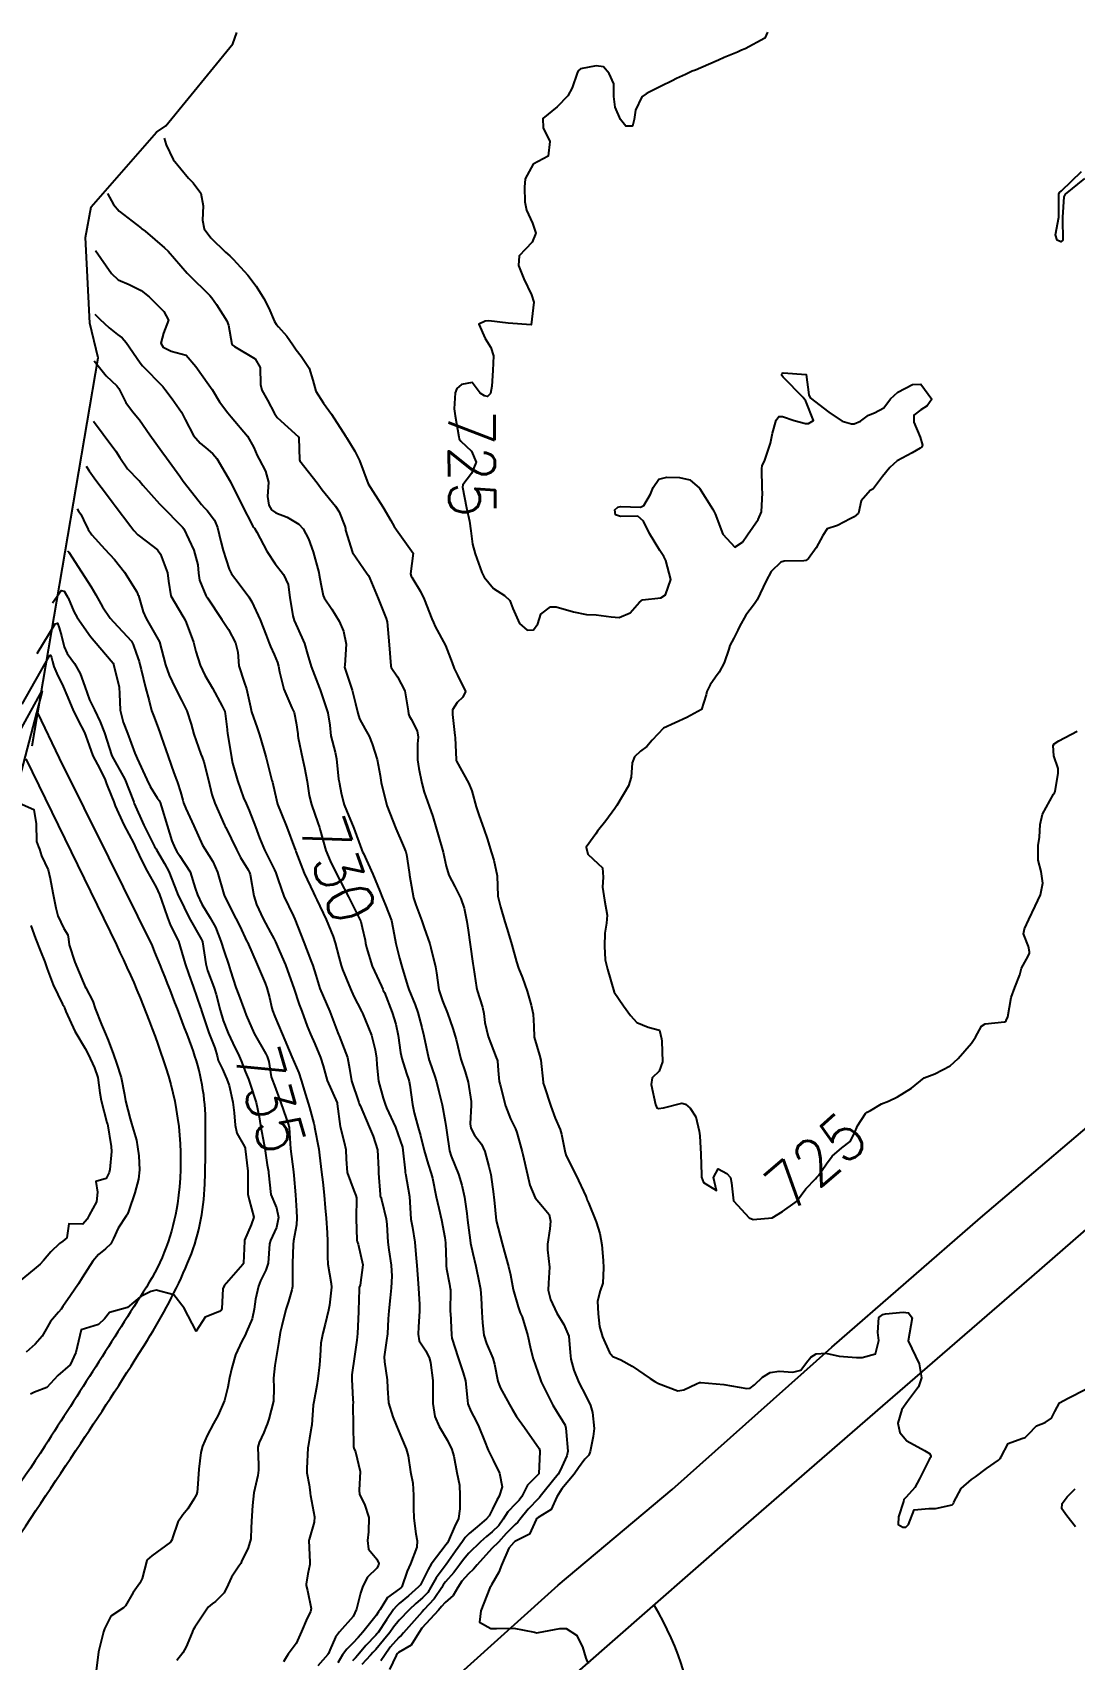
# Model space of a CAD drawing. Header units: metres. Extents: x 318500 to 325275, y 7408834 to 7428799.
# Drawn here: x 321868.9 to 321959.7, y 7417456.5 to 7417598.2 of the extents above; entities that cross this region are included whole.
import ezdxf
from ezdxf.enums import TextEntityAlignment as Align

# ---------------------------------------------------------------- set-up
doc = ezdxf.new("R2010")
doc.units = ezdxf.units.M
doc.header["$MEASUREMENT"] = 0
for name, color, linetype in [('Area', 45, 'Continuous'), ('Cotas', 45, 'Continuous'), ('Curvas de Nivel 1m', 11, 'Continuous'), ('Curvas de Nivel 5m', 15, 'Continuous'), ('Vias Primárias', 230, 'Continuous'), ('Vias Secundárias', 230, 'Continuous')]:
    doc.layers.add(name, color=color, linetype=linetype)
doc.styles.add('Style-STANDARD', font='STANDARD.shx')

msp = doc.modelspace()

# ---------------------------------------------------------------- linework, layer by layer
at = {"layer": 'Area'}
msp.add_lwpolyline([(321868.91, 7417536.1), (321874.67, 7417569.88), (321873.93, 7417572.89), (321873.57, 7417580.36), (321874.05, 7417583.03), (321879.73, 7417589.54), (321880.55, 7417590.09), (321886.39, 7417597.21), (321886.74, 7417598.21)], dxfattribs=at)
at = {"layer": 'Curvas de Nivel 1m', "flags": 128}
for points, elevation in [([(321880.42, 7417589.01), (321880.57, 7417588.44), (321881.2, 7417587.15), (321882.53, 7417585.53), (321882.94, 7417585.13), (321883.61, 7417584.22), (321883.81, 7417583.12), (321883.74, 7417581.87), (321883.9, 7417581.12), (321884.46, 7417580.33), (321885.76, 7417579.09), (321886.12, 7417578.77), (321886.43, 7417578.47), (321887.7, 7417577.07), (321888.41, 7417576.13), (321889.09, 7417575.05), (321889.53, 7417574.2), (321890.02, 7417573.04), (321890.15, 7417572.81), (321890.36, 7417572.57), (321891.1, 7417571.77), (321891.6, 7417571.01), (321891.9, 7417570.57), (321892.33, 7417570.03), (321893.02, 7417568.99), (321893.35, 7417567.94), (321893.62, 7417566.99), (321894.27, 7417565.93), (321894.98, 7417564.97), (321896.23, 7417563.04), (321896.29, 7417562.95), (321897.02, 7417561.74), (321897.41, 7417560.93), (321898.18, 7417558.92), (321899.46, 7417556.91), (321900.14, 7417555.72), (321900.44, 7417555.2), (321900.65, 7417554.89), (321902.1, 7417552.87), (321901.87, 7417551.08), (321901.92, 7417550.87), (321901.97, 7417550.77), (321902.07, 7417550.62), (321902.74, 7417549.54), (321903.04, 7417548.86), (321903.72, 7417547.15), (321903.85, 7417546.84), (321904.01, 7417546.49), (321904.91, 7417544.83), (321905.49, 7417543.31), (321905.67, 7417542.82), (321905.96, 7417542.25), (321906.65, 7417540.81), (321906.42, 7417540.33), (321905.93, 7417539.86), (321905.52, 7417539.22), (321905.5, 7417538.82), (321905.73, 7417536.99), (321905.74, 7417536.82), (321905.82, 7417534.86), (321905.83, 7417534.82), (321905.86, 7417534.75), (321906.95, 7417532.8), (321907.19, 7417532.17), (321907.57, 7417530.79), (321907.8, 7417530.09), (321908.28, 7417528.78), (321908.54, 7417528.01), (321908.9, 7417526.77), (321909.11, 7417526.13), (321909.39, 7417524.77), (321909.47, 7417523), (321909.51, 7417522.76), (321909.69, 7417522.06), (321910.08, 7417520.76), (321910.28, 7417520.14), (321910.68, 7417518.75), (321911.09, 7417517.28), (321911.27, 7417516.74), (321911.61, 7417515.89), (321912.01, 7417514.73), (321912.37, 7417513.52), (321912.54, 7417512.73), (321912.59, 7417511.69), (321912.62, 7417510.72), (321913.09, 7417509.14), (321913.21, 7417508.71), (321913.4, 7417506.8), (321913.42, 7417506.71), (321913.49, 7417506.49), (321914.07, 7417504.7), (321914.46, 7417503.67), (321914.88, 7417502.69), (321915.01, 7417502.27), (321915.31, 7417500.68), (321915.41, 7417500.4), (321916.27, 7417498.67), (321917.12, 7417496.89), (321917.2, 7417496.65), (321917.24, 7417496.54), (321917.35, 7417496.3), (321918.03, 7417494.64), (321918.33, 7417493.63), (321918.52, 7417492.64), (321918.64, 7417491.27), (321918.66, 7417490.64), (321918.6, 7417489.29), (321918.38, 7417488.64), (321918.13, 7417487.74), (321918.19, 7417486.64), (321918.3, 7417485.54), (321918.57, 7417484.64), (321919.18, 7417483.26), (321919.46, 7417482.92), (321920.16, 7417482.62), (321921.16, 7417482.08), (321922.73, 7417480.99), (321923.14, 7417480.73), (321923.45, 7417480.57), (321925.13, 7417479.93), (321925.67, 7417480), (321926.77, 7417480.53), (321927.03, 7417480.64), (321927.14, 7417480.65), (321929.14, 7417480.49), (321931.13, 7417480.12), (321931.44, 7417480.16), (321931.82, 7417480.46), (321932.5, 7417481.1), (321933.16, 7417481.52), (321933.95, 7417481.64), (321935.16, 7417481.55), (321935.84, 7417481.72), (321936.35, 7417482.4), (321936.71, 7417482.86), (321937.18, 7417483.14), (321938.01, 7417483.21), (321939.18, 7417482.94), (321940.68, 7417482.83), (321941.18, 7417482.82), (321942.35, 7417483.15), (321942.64, 7417484.32), (321942.54, 7417484.99), (321942.64, 7417486.32), (321942.97, 7417486.57), (321943.22, 7417486.63), (321944.76, 7417486.76), (321945.23, 7417486.73), (321945.55, 7417486.28), (321945.2, 7417484.28), (321946.14, 7417482.27), (321946.35, 7417481.06), (321946.1, 7417480.27), (321945.13, 7417479), (321944.65, 7417478.29), (321944.3, 7417477.1), (321944.47, 7417476.29), (321945.08, 7417475.57), (321946.6, 7417474.73), (321947.06, 7417474.47), (321947.16, 7417474.25), (321947.15, 7417474.16), (321947.06, 7417473.99), (321946.18, 7417472.26), (321945.77, 7417471.52), (321945.02, 7417470.66), (321944.82, 7417470.47), (321944.77, 7417470.28), (321944.34, 7417468.94), (321944.33, 7417468.29), (321944.73, 7417468.04), (321944.98, 7417468.05), (321945.23, 7417468.28), (321945.7, 7417469.57), (321947, 7417469.67), (321947.57, 7417469.67), (321949.01, 7417470), (321949.13, 7417470.11), (321949.17, 7417470.23), (321949.81, 7417471.43), (321950.7, 7417472.21), (321951.04, 7417472.43), (321952.02, 7417473.15), (321953.06, 7417473.9), (321953.2, 7417474.02), (321953.28, 7417474.17), (321953.9, 7417475.34), (321955.08, 7417475.77), (321955.37, 7417475.86), (321955.67, 7417476.14), (321956.36, 7417476.87), (321957.11, 7417477.18), (321957.68, 7417477.54), (321957.95, 7417478.11), (321958.37, 7417478.87), (321959.13, 7417479.28), (321960.66, 7417480.08)], 726), ([(321875.47, 7417584.19), (321875.99, 7417583.23), (321876.49, 7417582.66), (321878.38, 7417581.19), (321878.47, 7417581.12), (321878.75, 7417580.9), (321880.44, 7417579.47), (321880.75, 7417579.16), (321882.42, 7417577.25), (321882.47, 7417577.19), (321882.52, 7417577.14), (321884.39, 7417575.3), (321884.56, 7417575.11), (321884.97, 7417574.51), (321885.86, 7417573.09), (321886, 7417572.73), (321886.29, 7417571.08), (321886.34, 7417571), (321886.54, 7417570.87), (321888.32, 7417569.8), (321888.78, 7417569.05), (321888.8, 7417567.56), (321888.9, 7417567.05), (321889.42, 7417566.19), (321890.01, 7417565.03), (321890.25, 7417564.69), (321892.1, 7417563), (321892.14, 7417562.91), (321892.18, 7417561), (321892.21, 7417560.9), (321893.73, 7417558.98), (321894.17, 7417558.39), (321895.32, 7417556.96), (321895.66, 7417556.47), (321896.13, 7417555.22), (321896.19, 7417555.01), (321896.2, 7417554.95), (321896.21, 7417554.87), (321896.8, 7417552.94), (321898.07, 7417551.07), (321898.19, 7417550.92), (321898.31, 7417550.67), (321899.03, 7417548.91), (321899.75, 7417547.18), (321899.82, 7417546.9), (321899.99, 7417544.9), (321900.14, 7417543.06), (321900.18, 7417542.9), (321900.73, 7417542.11), (321901.35, 7417540.88), (321901.65, 7417539.14), (321901.69, 7417538.87), (321901.75, 7417538.71), (321901.91, 7417538.41), (321902.43, 7417537.4), (321902.52, 7417536.86), (321902.47, 7417536.28), (321902.47, 7417534.86), (321902.58, 7417534.13), (321902.85, 7417532.85), (321903.04, 7417532.07), (321903.47, 7417530.85), (321903.8, 7417529.93), (321904.13, 7417528.84), (321904.26, 7417528.34), (321904.69, 7417526.83), (321904.97, 7417525.6), (321905.2, 7417524.83), (321905.72, 7417523.83), (321906.24, 7417522.81), (321906.53, 7417521.96), (321906.77, 7417520.8), (321906.89, 7417520.03), (321907.05, 7417518.8), (321907.29, 7417517.14), (321907.33, 7417516.79), (321907.59, 7417515.05), (321907.65, 7417514.79), (321908.14, 7417513.34), (321908.25, 7417512.78), (321908.33, 7417512.01), (321908.62, 7417510.77), (321909.31, 7417508.96), (321909.4, 7417508.76), (321909.42, 7417508.67), (321909.5, 7417507.82), (321909.59, 7417506.86), (321909.61, 7417506.76), (321909.66, 7417506.58), (321910.13, 7417504.75), (321910.57, 7417503.62), (321911.01, 7417502.74), (321911.12, 7417502.43), (321911.42, 7417501.37), (321911.59, 7417500.73), (321911.65, 7417500.49), (321912.03, 7417498.72), (321912.26, 7417497.83), (321912.71, 7417496.72), (321913.34, 7417495.97), (321913.93, 7417495.29), (321914.04, 7417494.7), (321914, 7417494.02), (321913.79, 7417492.7), (321913.79, 7417492.21), (321913.95, 7417490.7), (321913.86, 7417489.3), (321913.85, 7417488.7), (321914.05, 7417487.88), (321914.59, 7417486.69), (321915.21, 7417485.69), (321915.64, 7417484.67), (321915.75, 7417483.25), (321915.81, 7417482.67), (321916.09, 7417481.73), (321916.51, 7417480.66), (321917.12, 7417479.48), (321917.54, 7417478.65), (321917.7, 7417478.05), (321917.84, 7417476.64), (321917.76, 7417475.96), (321917.5, 7417474.65), (321917.39, 7417474.31), (321917.05, 7417473.98), (321916.49, 7417473.21), (321916.12, 7417472.66), (321915.02, 7417471.38), (321914.61, 7417470.69), (321914.1, 7417469.58), (321912.98, 7417468.9), (321912.87, 7417468.82), (321912.81, 7417468.71), (321912.23, 7417467.45), (321910.95, 7417466.81), (321910.9, 7417466.78), (321910.86, 7417466.73), (321910.41, 7417466.21), (321909.77, 7417464.75), (321909.56, 7417464.12), (321908.9, 7417463.04), (321908.81, 7417462.85), (321908.77, 7417462.76), (321908.23, 7417461.42), (321907.98, 7417460.77), (321907.87, 7417459.79), (321908.85, 7417459.22), (321909.34, 7417459.24), (321910.86, 7417459.27), (321912.66, 7417458.9), (321912.85, 7417458.86), (321913.01, 7417458.87), (321914.86, 7417459.23), (321915.42, 7417459.24), (321916.31, 7417458.66), (321916.83, 7417457.62), (321917.13, 7417456.65), (321917.32, 7417456.14)], 727), ([(321874.44, 7417579.24), (321875.81, 7417577.23), (321876.41, 7417576.67), (321877.35, 7417576.26), (321878.4, 7417575.73), (321879.09, 7417575.18), (321880.37, 7417573.92), (321880.78, 7417573.16), (321880.35, 7417572.04), (321880.13, 7417571.16), (321880.33, 7417570.8), (321881.02, 7417570.46), (321882.32, 7417570.12), (321883.17, 7417569.13), (321884.29, 7417567.53), (321884.58, 7417567.11), (321885.22, 7417566.04), (321885.94, 7417565.08), (321886.25, 7417564.74), (321887.65, 7417563.07), (321888.22, 7417562.08), (321888.52, 7417561.36), (321888.67, 7417561.05), (321889.22, 7417560.02), (321889.5, 7417559.04), (321889.42, 7417557.79), (321889.51, 7417557.04), (321889.74, 7417556.63), (321890.14, 7417556.38), (321891.13, 7417556), (321892.13, 7417555.4), (321892.51, 7417555), (321892.98, 7417554.13), (321893.39, 7417552.99), (321893.87, 7417551.19), (321893.91, 7417550.98), (321894.06, 7417550.2), (321894.25, 7417549.17), (321894.34, 7417548.98), (321895.02, 7417547.98), (321895.64, 7417546.96), (321896.01, 7417546.09), (321896.25, 7417544.95), (321896.14, 7417543.11), (321896.12, 7417542.95), (321896.16, 7417542.76), (321896.78, 7417540.94), (321897.07, 7417539.78), (321897.27, 7417538.93), (321897.42, 7417538.44), (321897.9, 7417537.54), (321898.26, 7417536.92), (321898.51, 7417536.28), (321898.96, 7417534.91), (321899.22, 7417533.52), (321899.29, 7417532.91), (321899.81, 7417530.9), (321900.59, 7417528.89), (321901.23, 7417527.41), (321901.46, 7417526.87), (321901.52, 7417526.64), (321901.73, 7417525.1), (321901.76, 7417524.9), (321901.76, 7417524.87), (321901.77, 7417524.82), (321902.12, 7417522.86), (321902.31, 7417522.24), (321902.83, 7417520.85), (321903.04, 7417520.23), (321903.53, 7417518.84), (321903.64, 7417518.49), (321904.04, 7417516.84), (321904.11, 7417516.33), (321904.32, 7417514.83), (321904.64, 7417513.88), (321905.07, 7417512.82), (321905.55, 7417511.47), (321905.75, 7417510.81), (321905.82, 7417510.52), (321906.23, 7417508.8), (321906.61, 7417507.69), (321906.87, 7417506.8), (321907.14, 7417505.12), (321907.15, 7417504.79), (321907.05, 7417503.18), (321907.11, 7417502.79), (321907.42, 7417502.19), (321908.03, 7417501.39), (321908.33, 7417500.78), (321908.69, 7417499.47), (321908.84, 7417498.77), (321909.07, 7417497.04), (321909.11, 7417496.76), (321909.14, 7417496.55), (321909.33, 7417494.76), (321909.84, 7417492.75), (321910.03, 7417492), (321910.39, 7417490.74), (321910.55, 7417490.03), (321910.81, 7417488.74), (321911.23, 7417487.24), (321911.42, 7417486.73), (321911.58, 7417486.36), (321912.08, 7417484.72), (321912.3, 7417483.6), (321912.53, 7417482.72), (321913.14, 7417480.97), (321913.24, 7417480.71), (321913.32, 7417480.52), (321914.24, 7417478.69), (321914.56, 7417478.14), (321915.1, 7417477.31), (321915.33, 7417476.92), (321915.39, 7417476.68), (321915.42, 7417476.34), (321915.57, 7417474.67), (321915.48, 7417474.25), (321915.04, 7417473.32), (321914.83, 7417472.88), (321914.7, 7417472.68), (321913.62, 7417471.31), (321913.14, 7417470.71), (321913.08, 7417470.64), (321913.01, 7417470.56), (321912.1, 7417469.61), (321911.39, 7417468.73), (321911.2, 7417468.5), (321910.97, 7417468.28), (321910.2, 7417467.5), (321909.51, 7417466.75), (321908.94, 7417466.18), (321907.66, 7417464.78), (321907.33, 7417464.38), (321906.92, 7417463.98), (321906.34, 7417463.36), (321905.99, 7417462.8), (321905.58, 7417462.11), (321904.88, 7417461.48), (321904.56, 7417461.13), (321904.29, 7417460.82), (321902.85, 7417459.25), (321902.59, 7417458.84), (321901.91, 7417457.78), (321900.82, 7417457.14), (321900.68, 7417457.02), (321900.6, 7417456.87), (321900.03, 7417455.65)], 728), ([(321874.37, 7417573.69), (321874.82, 7417573.24), (321875.61, 7417572.49), (321876.35, 7417571.91), (321876.75, 7417571.62), (321877.1, 7417571.21), (321878.31, 7417569.45), (321878.52, 7417569.19), (321880.28, 7417567.38), (321880.47, 7417567.16), (321881.11, 7417566.31), (321881.92, 7417565.14), (321882.25, 7417564.51), (321882.97, 7417563.13), (321883.55, 7417562.45), (321884.22, 7417561.89), (321884.64, 7417561.53), (321884.98, 7417561.1), (321886.18, 7417559.08), (321887.17, 7417557.07), (321888.13, 7417555.23), (321888.2, 7417555.13), (321888.26, 7417555.06), (321888.47, 7417554.71), (321889.34, 7417553.04), (321890.08, 7417551.93), (321890.8, 7417551.02), (321891.2, 7417550.15), (321891.35, 7417549.01), (321891.61, 7417547.42), (321891.74, 7417547), (321892.01, 7417546.38), (321892.64, 7417544.99), (321892.9, 7417544.07), (321893.21, 7417542.99), (321893.94, 7417541.1), (321894, 7417540.98), (321894.03, 7417540.89), (321894.67, 7417538.97), (321894.82, 7417537.88), (321894.92, 7417536.96), (321895.29, 7417535.53), (321895.42, 7417534.96), (321895.6, 7417533.18), (321895.64, 7417532.95), (321895.67, 7417532.79), (321895.82, 7417531.99), (321896.02, 7417531.15), (321896.08, 7417530.95), (321896.29, 7417530.45), (321896.91, 7417528.93), (321897.58, 7417527.1), (321897.65, 7417526.92), (321897.68, 7417526.85), (321897.75, 7417526.72), (321898.57, 7417524.91), (321899.18, 7417523.44), (321899.4, 7417522.9), (321899.69, 7417522.23), (321900.19, 7417520.89), (321900.44, 7417519.67), (321900.57, 7417518.88), (321900.9, 7417517.61), (321901.11, 7417516.88), (321901.6, 7417515.21), (321901.72, 7417514.87), (321902.26, 7417513.54), (321902.5, 7417512.86), (321902.85, 7417511.55), (321903.02, 7417510.85), (321903.42, 7417508.93), (321903.44, 7417508.84), (321903.46, 7417508.79), (321903.51, 7417508.64), (321903.98, 7417507.31), (321904.12, 7417506.83), (321904.33, 7417505.98), (321904.61, 7417504.82), (321904.87, 7417503.39), (321904.96, 7417502.82), (321905.02, 7417502.41), (321905.26, 7417500.81), (321905.4, 7417500.35), (321906.04, 7417498.8), (321906.34, 7417497.83), (321906.55, 7417496.8), (321906.75, 7417495.38), (321906.83, 7417494.8), (321907.05, 7417493.04), (321907.09, 7417492.79), (321907.29, 7417491.89), (321907.55, 7417490.79), (321907.84, 7417489.36), (321907.94, 7417488.78), (321908.01, 7417488.01), (321908.08, 7417486.78), (321908.14, 7417485.84), (321908.24, 7417484.77), (321908.46, 7417484.05), (321909.02, 7417482.76), (321909.16, 7417482.25), (321909.46, 7417480.76), (321909.67, 7417480.22), (321910.48, 7417478.74), (321910.71, 7417478.34), (321911.1, 7417477.69), (321911.77, 7417476.72), (321913.06, 7417474.9), (321913.13, 7417474.71), (321913.13, 7417474.64), (321913.04, 7417472.71), (321913.03, 7417472.69), (321912.03, 7417471.71), (321911.54, 7417470.72), (321911.33, 7417470.4), (321911, 7417470.08), (321910.34, 7417469.39), (321909.93, 7417468.75), (321909.54, 7417468.19), (321908.96, 7417467.64), (321908.48, 7417467.25), (321907.95, 7417466.78), (321906.94, 7417465.78), (321906.48, 7417465.25), (321906.15, 7417464.8), (321905.63, 7417464.1), (321904.91, 7417463.29), (321904.7, 7417463.02), (321904.58, 7417462.81), (321903.91, 7417461.8), (321903.02, 7417460.84), (321902.87, 7417460.69), (321901.24, 7417458.86), (321901.06, 7417458.66), (321900.84, 7417458.45), (321900.1, 7417457.61), (321899.59, 7417456.88), (321899.28, 7417456.42)], 729), ([(321874.25, 7417564.35), (321875.11, 7417563.23), (321876.21, 7417561.76), (321876.55, 7417561.21), (321877.21, 7417560.22), (321878.18, 7417559.23), (321878.2, 7417559.21), (321878.22, 7417559.19), (321878.56, 7417558.79), (321880, 7417557.16), (321880.15, 7417557.01), (321882.01, 7417555.14), (321882.13, 7417554.99), (321883, 7417553.13), (321883.35, 7417551.86), (321883.4, 7417551.12), (321883.48, 7417550.53), (321884.05, 7417549.18), (321884.07, 7417549.13), (321884.09, 7417549.11), (321884.17, 7417548.99), (321885.43, 7417547.09), (321886.01, 7417546.21), (321886.61, 7417545.07), (321886.81, 7417544.24), (321886.9, 7417543.07), (321887.37, 7417541.65), (321887.58, 7417541.06), (321887.92, 7417539.5), (321888.01, 7417539.06), (321888.51, 7417537.67), (321888.72, 7417537.05), (321889.07, 7417535.85), (321889.3, 7417535.04), (321889.79, 7417533.07), (321889.8, 7417533.03), (321889.81, 7417533.01), (321889.83, 7417532.92), (321890.18, 7417531.39), (321890.29, 7417531.02), (321890.6, 7417530.22), (321891.09, 7417529.01), (321891.75, 7417527.21), (321891.83, 7417527), (321891.87, 7417526.88), (321892.61, 7417524.99), (321893.4, 7417523.28), (321893.56, 7417522.97), (321893.7, 7417522.69), (321894.5, 7417520.96), (321895.12, 7417519.5), (321895.3, 7417518.95), (321895.63, 7417517.71), (321895.83, 7417516.95), (321895.95, 7417516.61), (321896.62, 7417514.93), (321896.92, 7417514.27), (321897.57, 7417513.03), (321897.61, 7417512.96), (321897.63, 7417512.92), (321897.68, 7417512.81), (321898.45, 7417510.91), (321898.79, 7417509.63), (321898.89, 7417508.9), (321898.92, 7417508.32), (321899.08, 7417506.9), (321899.47, 7417505.41), (321899.64, 7417504.89), (321899.78, 7417504.56), (321900.54, 7417502.88), (321901.15, 7417501.14), (321901.2, 7417500.87), (321901.38, 7417499.07), (321901.4, 7417498.87), (321901.41, 7417498.84), (321901.78, 7417496.86), (321901.85, 7417495.38), (321901.9, 7417494.86), (321902.04, 7417494.14), (321902.24, 7417492.86), (321902.33, 7417491.81), (321902.41, 7417490.85), (321902.47, 7417490.06), (321902.56, 7417488.85), (321902.65, 7417487.43), (321902.65, 7417486.85), (321902.56, 7417485.49), (321902.53, 7417484.85), (321902.62, 7417484.28), (321903.18, 7417483.4), (321903.38, 7417483.04), (321903.47, 7417482.84), (321903.61, 7417482.39), (321903.81, 7417480.83), (321903.8, 7417480.16), (321903.8, 7417478.83), (321903.97, 7417477.7), (321904.34, 7417476.82), (321905.07, 7417475.6), (321905.46, 7417474.81), (321905.63, 7417474.23), (321905.9, 7417472.8), (321906.11, 7417471.7), (321906.15, 7417470.8), (321906.15, 7417469.64), (321906.03, 7417468.8), (321905.69, 7417468.08), (321905.13, 7417466.81), (321905.07, 7417466.69), (321904.95, 7417466.53), (321903.67, 7417464.83), (321903.39, 7417464.37), (321902.91, 7417463.39), (321902.72, 7417463.03), (321902.56, 7417462.85), (321901.68, 7417462.07), (321900.88, 7417461.4), (321900.6, 7417461.14), (321900.39, 7417460.87), (321899.76, 7417459.98), (321899.04, 7417458.89), (321898.96, 7417458.78), (321898.85, 7417458.65), (321897.97, 7417457.76), (321897.28, 7417456.91), (321897.07, 7417456.66), (321896.81, 7417456.41)], 731), ([(321873.63, 7417560.45), (321873.88, 7417560.04), (321874.18, 7417559.63), (321874.47, 7417559.24), (321875.39, 7417558), (321875.97, 7417557.22), (321876.15, 7417556.98), (321877.5, 7417555.2), (321877.77, 7417554.85), (321878.11, 7417554.47), (321878.83, 7417553.9), (321879.82, 7417553.16), (321880.09, 7417552.79), (321880.71, 7417551.15), (321880.79, 7417550.42), (321881, 7417549.15), (321882.02, 7417547.38), (321882.18, 7417547.14), (321882.33, 7417546.82), (321882.95, 7417545.13), (321883.18, 7417544.32), (321883.55, 7417543.12), (321883.96, 7417542.25), (321884.63, 7417541.1), (321885.47, 7417539.54), (321885.68, 7417539.08), (321885.73, 7417538.9), (321885.89, 7417537.51), (321885.93, 7417537.12), (321885.94, 7417537.08), (321885.96, 7417537.01), (321886.26, 7417535.08), (321886.36, 7417534.57), (321886.78, 7417533.07), (321887.32, 7417531.55), (321887.54, 7417531.06), (321887.8, 7417530.47), (321888.36, 7417529.05), (321888.72, 7417528.09), (321889.14, 7417527.04), (321889.74, 7417525.82), (321890.01, 7417525.3), (321890.12, 7417525.02), (321890.32, 7417524.42), (321890.83, 7417523.01), (321891.67, 7417521.25), (321891.79, 7417521), (321892.32, 7417519.66), (321892.56, 7417518.99), (321893.19, 7417517.41), (321893.35, 7417516.97), (321893.61, 7417516.13), (321893.97, 7417514.97), (321894.24, 7417514.3), (321894.84, 7417512.96), (321895.54, 7417511.1), (321895.6, 7417510.95), (321895.64, 7417510.85), (321896.37, 7417508.94), (321896.56, 7417507.99), (321896.72, 7417506.93), (321897.35, 7417505.03), (321897.4, 7417504.92), (321897.46, 7417504.76), (321898.26, 7417502.91), (321898.62, 7417502.1), (321898.98, 7417500.9), (321899.06, 7417499.22), (321899.06, 7417498.89), (321899.21, 7417497.03), (321899.23, 7417496.89), (321899.26, 7417496.8), (321899.35, 7417496.46), (321899.73, 7417494.89), (321899.8, 7417494.41), (321899.89, 7417492.88), (321899.96, 7417492.21), (321900.17, 7417490.88), (321900.24, 7417489.9), (321900.17, 7417488.88), (321900.08, 7417488.03), (321899.97, 7417486.88), (321899.92, 7417486.18), (321899.84, 7417484.88), (321899.77, 7417484.3), (321899.57, 7417482.89), (321899.59, 7417482.46), (321899.82, 7417480.88), (321899.86, 7417480.15), (321899.95, 7417478.88), (321900.31, 7417477.67), (321900.64, 7417476.87), (321901.07, 7417475.84), (321901.48, 7417474.86), (321901.64, 7417474.27), (321901.87, 7417472.86), (321902.05, 7417471.88), (321902.11, 7417470.85), (321902.12, 7417469.72), (321902.15, 7417468.85), (321902.33, 7417467.48), (321902.45, 7417466.85), (321902.41, 7417466.32), (321901.86, 7417464.86), (321901.57, 7417464.21), (321901.09, 7417462.87), (321901.01, 7417462.76), (321900.9, 7417462.69), (321899.84, 7417461.93), (321899.21, 7417460.89), (321899.08, 7417460.67), (321898.86, 7417460.35), (321897.71, 7417458.91), (321897.31, 7417458.44), (321896.84, 7417457.95), (321896.32, 7417457.43), (321895.95, 7417456.93), (321895.52, 7417456.23)], 732), ([(321872.84, 7417556.73), (321872.96, 7417556.54), (321873.14, 7417556.26), (321873.39, 7417555.78), (321873.8, 7417554.93), (321874.11, 7417554.46), (321875.25, 7417553.23), (321876.09, 7417552.31), (321876.96, 7417551.21), (321878.04, 7417549.49), (321878.13, 7417549.28), (321878.16, 7417549.19), (321878.59, 7417547.75), (321878.84, 7417547.18), (321879.99, 7417545.16), (321880.53, 7417543.15), (321880.85, 7417542.25), (321881.36, 7417541.15), (321881.92, 7417540.08), (321882.39, 7417539.13), (321882.76, 7417537.99), (321882.99, 7417537.12), (321883.61, 7417535.37), (321883.71, 7417535.11), (321883.85, 7417534.7), (321884.27, 7417533.1), (321884.56, 7417531.84), (321884.81, 7417531.1), (321885.67, 7417529.19), (321885.73, 7417529.08), (321885.78, 7417528.97), (321886.7, 7417527.07), (321887.06, 7417526.38), (321887.73, 7417525.29), (321887.85, 7417525.05), (321887.9, 7417524.88), (321888.21, 7417523.04), (321888.46, 7417522.27), (321889.03, 7417521.04), (321889.66, 7417519.84), (321889.95, 7417519.32), (321890.09, 7417519.02), (321890.44, 7417518.21), (321890.96, 7417517.01), (321891.59, 7417515.3), (321891.69, 7417515), (321892.17, 7417513.58), (321892.39, 7417512.99), (321892.87, 7417511.67), (321893.14, 7417510.98), (321893.53, 7417510.15), (321894.03, 7417508.96), (321894.24, 7417508.23), (321894.61, 7417506.96), (321895.46, 7417504.99), (321895.48, 7417504.95), (321895.48, 7417504.92), (321895.73, 7417502.95), (321896.07, 7417501.59), (321896.23, 7417500.94), (321896.25, 7417500.09), (321896.33, 7417498.94), (321896.92, 7417497.37), (321897.11, 7417496.92), (321897.15, 7417496.72), (321897.13, 7417494.92), (321897.19, 7417493.03), (321897.21, 7417492.92), (321897.3, 7417492.69), (321897.71, 7417490.91), (321897.46, 7417489.12), (321897.4, 7417488.92), (321897.39, 7417488.78), (321897.32, 7417486.92), (321897.32, 7417486.81), (321897.24, 7417484.92), (321897.18, 7417484.34), (321896.97, 7417482.92), (321896.75, 7417481.32), (321896.74, 7417480.93), (321896.85, 7417479.18), (321896.86, 7417478.92), (321896.85, 7417478.67), (321896.86, 7417476.92), (321896.9, 7417475.08), (321896.93, 7417474.92), (321897.06, 7417474.6), (321897.46, 7417472.91), (321897.38, 7417471.28), (321897.42, 7417470.91), (321897.85, 7417470.05), (321898.23, 7417468.9), (321898.21, 7417467.65), (321898.12, 7417466.9), (321898.2, 7417466.15), (321898.93, 7417465.26), (321899.1, 7417464.89), (321899.08, 7417464.73), (321898.92, 7417464.49), (321898.11, 7417463.71), (321897.72, 7417462.91), (321897.51, 7417462.29), (321897.15, 7417460.92), (321896.86, 7417460.27), (321895.68, 7417458.94), (321895.32, 7417458.47), (321894.83, 7417457.34), (321894.72, 7417457.05), (321894.65, 7417456.95), (321893.79, 7417455.97)], 733), ([(321872.01, 7417552.96), (321872.05, 7417553.01), (321872.1, 7417552.97), (321873.21, 7417551.25), (321874.05, 7417549.94), (321874.47, 7417549.24), (321875.05, 7417548.21), (321875.71, 7417547.22), (321876.01, 7417546.88), (321877.55, 7417545.2), (321877.71, 7417544.92), (321877.98, 7417544.17), (321878.23, 7417543.44), (321878.3, 7417543.18), (321878.41, 7417542.74), (321878.77, 7417541.18), (321879.09, 7417540), (321879.32, 7417539.17), (321879.48, 7417538.74), (321879.89, 7417537.66), (321880.06, 7417537.16), (321880.15, 7417536.89), (321880.76, 7417535.15), (321881.24, 7417533.74), (321881.47, 7417533.14), (321881.57, 7417532.89), (321881.82, 7417532.09), (321882.03, 7417531.35), (321882.1, 7417531.13), (321882.29, 7417530.64), (321882.98, 7417529.12), (321883.75, 7417527.44), (321883.95, 7417527.11), (321884.65, 7417526.01), (321885.04, 7417525.09), (321885.6, 7417523.18), (321885.63, 7417523.08), (321885.7, 7417522.93), (321886.66, 7417521.07), (321887, 7417520.39), (321887.62, 7417519.05), (321887.65, 7417519), (321888.51, 7417517.04), (321889.21, 7417515.42), (321889.35, 7417515.03), (321889.58, 7417514.18), (321889.79, 7417513.24), (321889.85, 7417513.03), (321890.05, 7417512.53), (321890.68, 7417511.01), (321891.51, 7417509), (321892.13, 7417507.62), (321892.34, 7417506.99), (321892.72, 7417505.74), (321892.95, 7417504.98), (321893.07, 7417504.59), (321893.43, 7417503.2), (321893.49, 7417502.97), (321893.51, 7417502.89), (321893.87, 7417500.97), (321893.93, 7417500.44), (321894.11, 7417498.96), (321894.23, 7417498.1), (321894.34, 7417496.96), (321894.44, 7417495.86), (321894.51, 7417494.96), (321894.59, 7417493.67), (321894.64, 7417492.96), (321894.64, 7417491.6), (321894.66, 7417490.96), (321894.95, 7417489.26), (321894.97, 7417488.95), (321894.79, 7417487.39), (321894.71, 7417486.96), (321894.43, 7417485.73), (321894.23, 7417484.96), (321894.06, 7417484.08), (321893.99, 7417482.96), (321893.94, 7417482.18), (321893.79, 7417480.96), (321893.69, 7417480.4), (321893.43, 7417478.97), (321893.39, 7417478.68), (321893.27, 7417476.97), (321893.25, 7417476.81), (321893.07, 7417475.81), (321892.94, 7417475.09), (321892.92, 7417474.97), (321892.84, 7417473.16), (321892.83, 7417472.97), (321892.84, 7417472.78), (321893.02, 7417471.73), (321893.12, 7417471.08), (321893.13, 7417470.97), (321893.16, 7417470.82), (321893.49, 7417468.96), (321893.46, 7417468.48), (321893.02, 7417466.97), (321893.01, 7417466.91), (321893.1, 7417464.97), (321893.08, 7417464.81), (321892.92, 7417463.99), (321892.78, 7417463.1), (321892.78, 7417462.97), (321892.89, 7417462.53), (321893.21, 7417460.97), (321893.15, 7417460.69), (321892.86, 7417460.13), (321892.37, 7417458.98), (321891.9, 7417457.92), (321891.21, 7417456.99), (321891.05, 7417456.76), (321890.81, 7417456.32)], 734), ([(321869.36, 7417544.13), (321870.92, 7417546.73), (321871.11, 7417546.78), (321871.28, 7417546.38), (321871.47, 7417545.68), (321871.7, 7417544.72), (321871.97, 7417544.12), (321872.6, 7417543.26), (321873.1, 7417542.4), (321873.49, 7417541.25), (321873.92, 7417540.1), (321874.35, 7417539.24), (321874.85, 7417538.19), (321875.2, 7417537.23), (321875.86, 7417535.21), (321876.99, 7417533.2), (321877.73, 7417531.27), (321877.76, 7417531.19), (321877.81, 7417531.06), (321878.64, 7417529.18), (321879.58, 7417527.33), (321879.68, 7417527.16), (321879.7, 7417527.11), (321879.75, 7417527.03), (321880.44, 7417525.85), (321880.81, 7417525.14), (321881.54, 7417523.3), (321881.6, 7417523.13), (321881.7, 7417522.92), (321882.59, 7417521.12), (321883.65, 7417519.23), (321883.7, 7417519.16), (321883.72, 7417519.11), (321883.74, 7417519.02), (321884.03, 7417517.1), (321884.18, 7417516.54), (321884.72, 7417515.09), (321884.93, 7417514.43), (321885.27, 7417513.08), (321885.56, 7417512.16), (321885.99, 7417511.07), (321886.4, 7417510.2), (321886.95, 7417509.06), (321887.11, 7417508.66), (321887.5, 7417507.67), (321887.74, 7417507.05), (321887.9, 7417506.63), (321888.41, 7417505.04), (321888.69, 7417503.79), (321888.81, 7417503.04), (321889.11, 7417501.34), (321889.16, 7417501.03), (321889.39, 7417499.61), (321889.48, 7417499.03), (321889.49, 7417498.92), (321889.71, 7417497.02), (321890.19, 7417495.87), (321890.35, 7417495.01), (321890.18, 7417494.16), (321889.68, 7417493.02), (321889.59, 7417492.73), (321889.45, 7417491.03), (321889.26, 7417490.44), (321888.8, 7417489.49), (321888.62, 7417489.04), (321888.35, 7417487.92), (321888.25, 7417487.04), (321888.07, 7417486.18), (321887.58, 7417485.05), (321887.45, 7417484.78), (321887.18, 7417484.26), (321886.61, 7417483.06), (321886.3, 7417481.92), (321886.11, 7417481.07), (321885.95, 7417480.25), (321885.66, 7417479.07), (321885.1, 7417477.8), (321884.71, 7417477.09), (321884.14, 7417476.02), (321883.75, 7417475.1), (321883.61, 7417474.55), (321883.44, 7417473.1), (321883.32, 7417471.42), (321883.29, 7417471.11), (321883.21, 7417470.9), (321883, 7417470.49), (321882.46, 7417469.64), (321882.03, 7417469.12), (321881.6, 7417468.49), (321881.14, 7417467.13), (321881.1, 7417466.98), (321880.95, 7417466.76), (321879.33, 7417465.55), (321878.93, 7417465.22), (321878.9, 7417465.16), (321878.5, 7417463.57), (321878.3, 7417463.17), (321877.72, 7417462.35), (321877.05, 7417461.19), (321876.87, 7417461.04), (321875.76, 7417460.31), (321875.2, 7417459.21), (321875.12, 7417458.93), (321874.83, 7417457.79), (321874.71, 7417457.32), (321874.69, 7417457.21), (321874.48, 7417455.53)], 736), ([(321868.03, 7417539.72), (321870.42, 7417543.94), (321870.51, 7417543.98), (321870.6, 7417543.79), (321870.69, 7417543.45), (321870.81, 7417542.99), (321871.06, 7417542.4), (321871.61, 7417541.27), (321871.93, 7417540.51), (321872.46, 7417539.26), (321872.93, 7417538.29), (321873.46, 7417537.25), (321873.58, 7417536.94), (321873.87, 7417536.12), (321874.21, 7417535.23), (321874.61, 7417534.46), (321875.24, 7417533.22), (321875.4, 7417532.79), (321875.81, 7417531.7), (321876.02, 7417531.21), (321876.15, 7417530.86), (321876.89, 7417529.2), (321877.76, 7417527.58), (321877.95, 7417527.19), (321878.51, 7417525.95), (321878.93, 7417525.17), (321879.71, 7417523.77), (321879.99, 7417523.16), (321880.19, 7417522.65), (321880.71, 7417521.14), (321880.97, 7417520.45), (321881.62, 7417519.13), (321881.65, 7417519.07), (321882.24, 7417517.12), (321882.56, 7417516.17), (321882.92, 7417515.12), (321883.57, 7417513.29), (321883.62, 7417513.16), (321883.64, 7417513.11), (321883.66, 7417513.02), (321884.3, 7417511.1), (321884.81, 7417509.8), (321885.01, 7417509.09), (321885.11, 7417508.69), (321885.5, 7417507.94), (321885.76, 7417507.34), (321885.86, 7417507.07), (321886.06, 7417506.5), (321886.39, 7417505.07), (321886.51, 7417504.13), (321886.6, 7417503.06), (321886.74, 7417502.37), (321887.41, 7417501.19), (321887.46, 7417501.05), (321887.47, 7417500.99), (321887.7, 7417499.05), (321887.7, 7417498.72), (321887.7, 7417497.05), (321887.82, 7417496.57), (321888.23, 7417495.04), (321887.98, 7417494.39), (321887.4, 7417493.05), (321887.39, 7417492.96), (321887.32, 7417491.05), (321887.32, 7417491), (321887.27, 7417490.92), (321885.64, 7417489.07), (321885.52, 7417488.8), (321885.42, 7417487.08), (321885.36, 7417486.94), (321885.22, 7417486.82), (321883.97, 7417486.34), (321883.19, 7417485.11), (321882.14, 7417487.12), (321881.24, 7417488.27), (321879.72, 7417488.68), (321879.24, 7417488.58), (321878.31, 7417488.1), (321877.22, 7417487.19), (321875.66, 7417486.75), (321875.2, 7417486.2), (321874.7, 7417485.71), (321873.19, 7417485.24), (321872.73, 7417483.25), (321872.23, 7417482.18), (321871.14, 7417481.27), (321870.2, 7417480.21), (321869.12, 7417479.8), (321868.78, 7417479.63)], 737), ([(321866.7, 7417535.3), (321869.77, 7417540.86), (321869.78, 7417540.84), (321867.82, 7417533.3)], 738), ([(321867.8, 7417531.11), (321869.05, 7417530.56), (321869.27, 7417529.3), (321869.29, 7417527.76), (321869.47, 7417527.29), (321869.54, 7417527.09), (321869.74, 7417526.52), (321870.3, 7417525.28), (321870.47, 7417524.53), (321870.72, 7417523.28), (321870.97, 7417521.98), (321871.16, 7417521.28), (321871.66, 7417520.19), (321872.02, 7417519.64), (321872.09, 7417519.26), (321872.14, 7417518.76), (321872.63, 7417517.25), (321873.38, 7417515.46), (321873.48, 7417515.24), (321873.51, 7417515.16), (321873.59, 7417515.01), (321874.19, 7417513.85), (321874.41, 7417513.23), (321874.95, 7417511.82), (321875.22, 7417511.21), (321875.53, 7417510.47), (321875.99, 7417509.21), (321876.26, 7417508.45), (321876.65, 7417507.2), (321876.95, 7417505.72), (321877.04, 7417505.19), (321877.44, 7417503.6), (321877.56, 7417503.19), (321877.99, 7417501.75), (321878.09, 7417501.18), (321878.19, 7417500.39), (321878.26, 7417499.18), (321878.17, 7417498.37), (321877.84, 7417497.18), (321877.33, 7417495.64), (321877.21, 7417495.31), (321877.14, 7417495.19), (321876.41, 7417494.1), (321876.01, 7417493.2), (321875.77, 7417492.73), (321875.29, 7417492.29), (321874.69, 7417491.81), (321874.21, 7417491.23), (321873.26, 7417489.75), (321872.94, 7417489.24), (321872.26, 7417488.23), (321871.59, 7417487.26), (321871.44, 7417487.05), (321871.21, 7417486.77), (321870.51, 7417485.97), (321870.13, 7417485.28), (321869.79, 7417484.68), (321869.18, 7417483.99), (321868.39, 7417483.3)], 738), ([(321868.8, 7417520.44), (321869.21, 7417519.3), (321869.63, 7417518.22), (321870.01, 7417517.29), (321870.22, 7417516.67), (321870.73, 7417515.28), (321871.57, 7417513.6), (321871.69, 7417513.39), (321871.74, 7417513.27), (321871.86, 7417512.97), (321872.64, 7417511.25), (321873.52, 7417509.73), (321873.79, 7417509.24), (321874.33, 7417508.06), (321874.62, 7417507.22), (321874.82, 7417505.87), (321874.91, 7417505.22), (321875.43, 7417503.28), (321875.45, 7417503.21), (321875.46, 7417503.18), (321875.8, 7417501.21), (321875.83, 7417500.78), (321875.68, 7417499.21), (321875.63, 7417498.95), (321875.37, 7417498.42), (321874.45, 7417498.14), (321874.61, 7417497.22), (321874.51, 7417496.39), (321873.87, 7417495.23), (321873.69, 7417494.87), (321873.32, 7417494.45), (321872.12, 7417494.46), (321871.93, 7417493.26), (321871.59, 7417492.97), (321871.29, 7417492.76), (321870.54, 7417492.02), (321869.89, 7417491.28), (321869.6, 7417490.95), (321869.26, 7417490.65), (321867.6, 7417489.31)], 739), ([(321959.76, 7417468.08), (321958.99, 7417469.03), (321958.57, 7417469.66), (321958.59, 7417470.1), (321959.02, 7417470.68), (321959.72, 7417471.4)], 727)]:
    msp.add_lwpolyline(points, dxfattribs=dict(at, elevation=elevation))
at = {"layer": 'Curvas de Nivel 5m', "flags": 128}
for points, elevation in [([(321932.94, 7417598.23), (321932.7, 7417597.71), (321930.99, 7417596.8), (321930.69, 7417596.67), (321930.33, 7417596.51), (321929.18, 7417596.02), (321928.68, 7417595.8), (321927.8, 7417595.41), (321926.67, 7417594.94), (321926.39, 7417594.83), (321925.81, 7417594.56), (321925.03, 7417594.19), (321924.65, 7417594.01), (321923.69, 7417593.54), (321922.64, 7417593.01), (321922.37, 7417592.87), (321921.99, 7417592.61), (321921.46, 7417591.46), (321921.34, 7417590.62), (321921.18, 7417590.04), (321920.6, 7417590.06), (321920.14, 7417590.64), (321919.69, 7417591.72), (321919.56, 7417592.65), (321919.56, 7417593.74), (321919.16, 7417594.65), (321918.67, 7417595.21), (321918.02, 7417595.31), (321916.67, 7417595.05), (321916.47, 7417594.88), (321916.36, 7417594.68), (321915.93, 7417593.4), (321915.56, 7417592.7), (321914.62, 7417591.73), (321913.39, 7417590.73), (321913.41, 7417589.91), (321914, 7417588.72), (321913.84, 7417587.44), (321912.55, 7417586.74), (321911.83, 7417585.46), (321911.79, 7417584.75), (321911.8, 7417583.45), (321911.97, 7417582.75), (321912.48, 7417581.6), (321912.78, 7417580.74), (321912.46, 7417579.95), (321911.87, 7417579.33), (321911.33, 7417578.75), (321911.26, 7417577.93), (321911.72, 7417576.75), (321912.4, 7417575.37), (321912.61, 7417574.74), (321912.37, 7417572.74), (321910.37, 7417572.9), (321908.68, 7417573.09), (321908.37, 7417573.08), (321907.8, 7417572.8), (321908.35, 7417571.56), (321908.85, 7417570.78), (321909.07, 7417570.04), (321909.03, 7417568.78), (321908.93, 7417567.41), (321908.81, 7417566.78), (321908.55, 7417566.52), (321908.29, 7417566.56), (321907.91, 7417566.8), (321907.22, 7417567.72), (321906.3, 7417567.57), (321905.9, 7417567.22), (321905.74, 7417566.83), (321905.66, 7417565.44), (321905.75, 7417564.83), (321906.06, 7417562.99), (321906.1, 7417562.82), (321906.23, 7417562.61), (321907.17, 7417561.75), (321907.58, 7417560.8), (321907.18, 7417559.82), (321906.42, 7417558.82), (321906.38, 7417558.62), (321906.74, 7417556.81), (321906.98, 7417555.65), (321907.12, 7417554.81), (321907.26, 7417553.66), (321907.49, 7417552.8), (321908.08, 7417551.18), (321908.26, 7417550.79), (321909.09, 7417549.8), (321910.05, 7417549.17), (321910.52, 7417548.76), (321910.76, 7417548.04), (321911.34, 7417546.75), (321912.01, 7417546.16), (321912.56, 7417546.18), (321912.93, 7417546.73), (321913.2, 7417547.55), (321914.04, 7417548.2), (321914.55, 7417548.19), (321916.04, 7417547.76), (321917.18, 7417547.52), (321918.03, 7417547.51), (321919.34, 7417547.33), (321920.03, 7417547.26), (321920.99, 7417547.66), (321921.81, 7417548.6), (321922.05, 7417548.82), (321923.65, 7417548.98), (321924.06, 7417549.23), (321924.51, 7417550.57), (321924.09, 7417552.22), (321923.92, 7417552.58), (321923.58, 7417553.11), (321922.66, 7417554.59), (321922.14, 7417555.67), (321921.64, 7417556.1), (321920.14, 7417556.07), (321919.72, 7417556.21), (321919.65, 7417556.64), (321919.91, 7417556.88), (321920.15, 7417556.93), (321921.89, 7417556.87), (321922.16, 7417557.02), (321922.75, 7417558.01), (321923, 7417558.59), (321923.47, 7417559.3), (321924.19, 7417559.5), (321925.29, 7417559.47), (321926.19, 7417559.26), (321927.02, 7417558.54), (321928.15, 7417556.74), (321928.28, 7417556.52), (321928.38, 7417556.29), (321929.05, 7417554.51), (321930.11, 7417553.4), (321930.77, 7417553.84), (321931.19, 7417554.48), (321932.14, 7417555.81), (321932.43, 7417556.47), (321932.52, 7417558.12), (321932.49, 7417558.47), (321932.45, 7417560.23), (321932.49, 7417560.47), (321932.71, 7417560.96), (321933.21, 7417562.46), (321933.37, 7417563.32), (321933.7, 7417564.45), (321933.93, 7417564.77), (321934.26, 7417564.77), (321935.26, 7417564.43), (321936.26, 7417564.17), (321936.51, 7417564.16), (321936.96, 7417564.41), (321936.29, 7417566.12), (321936.04, 7417566.42), (321934.31, 7417568.2), (321934.19, 7417568.33), (321934.2, 7417568.44), (321934.23, 7417568.53), (321934.31, 7417568.56), (321936.31, 7417568.42), (321936.53, 7417566.65), (321936.65, 7417566.41), (321938.27, 7417565.14), (321939.43, 7417564.37), (321940.26, 7417564.13), (321940.5, 7417564.12), (321941.03, 7417564.35), (321941.74, 7417564.88), (321942.27, 7417565.08), (321943.08, 7417565.53), (321943.65, 7417566.32), (321944.3, 7417566.9), (321945.58, 7417567.57), (321946.3, 7417567.58), (321947.26, 7417566.27), (321946.84, 7417565.71), (321946.28, 7417565.35), (321945.67, 7417564.88), (321945.67, 7417564.29), (321946.24, 7417562.97), (321946.44, 7417562.28), (321946.38, 7417562.12), (321946.23, 7417562.01), (321945.55, 7417561.61), (321944.22, 7417560.91), (321943.59, 7417560.32), (321942.96, 7417559.56), (321942.18, 7417558.5), (321942.1, 7417558.43), (321941.88, 7417558.34), (321941.1, 7417557.42), (321940.87, 7417556.35), (321940.48, 7417556.03), (321940.14, 7417555.85), (321939.04, 7417555.28), (321938.14, 7417554.98), (321937.76, 7417554.4), (321937.19, 7417553.33), (321936.51, 7417552.41), (321936.28, 7417552.24), (321936.1, 7417552.19), (321934.38, 7417552.16), (321934.09, 7417552.08), (321933.27, 7417551.27), (321932.83, 7417550.46), (321932.05, 7417548.81), (321931.81, 7417548.47), (321931.04, 7417547.48), (321930.5, 7417546.49), (321930.35, 7417546.16), (321930, 7417545.46), (321929.66, 7417544.83), (321929.57, 7417544.5), (321929.17, 7417543.31), (321928.73, 7417542.51), (321928.41, 7417542.07), (321927.95, 7417541.41), (321927.66, 7417540.81), (321927.6, 7417540.53), (321927.19, 7417539.26), (321925.91, 7417538.55), (321923.9, 7417537.62), (321922.9, 7417536.59), (321922.44, 7417536.03), (321921.88, 7417535.63), (321921.35, 7417535.12), (321921.17, 7417534.61), (321921.08, 7417533.37), (321920.85, 7417532.61), (321919.81, 7417530.89), (321919.65, 7417530.63), (321918.87, 7417529.57), (321918.14, 7417528.65), (321918, 7417528.43), (321917.77, 7417528.11), (321917.14, 7417527.28), (321917.3, 7417526.66), (321917.75, 7417526.23), (321918.56, 7417525.47), (321918.62, 7417524.65), (321918.57, 7417523.79), (321918.75, 7417522.64), (321918.97, 7417521.36), (321918.92, 7417520.64), (321918.78, 7417519.77), (321918.74, 7417518.64), (321918.82, 7417517.45), (321919, 7417516.64), (321919.59, 7417514.63), (321920.4, 7417513.44), (321921.02, 7417512.61), (321921.56, 7417512.01), (321922.55, 7417511.6), (321923.55, 7417511.32), (321923.72, 7417510.58), (321923.75, 7417510.36), (321923.8, 7417508.58), (321923.5, 7417507.75), (321922.89, 7417507.19), (321922.82, 7417506.59), (321923.18, 7417504.87), (321923.31, 7417504.58), (321923.46, 7417504.52), (321923.89, 7417504.57), (321925.47, 7417504.97), (321925.8, 7417504.88), (321926.2, 7417504.54), (321926.69, 7417503.78), (321927, 7417502.53), (321927.04, 7417502.14), (321927.14, 7417500.52), (321927.19, 7417498.72), (321927.2, 7417498.52), (321927.37, 7417498.07), (321928.51, 7417497.36), (321928.25, 7417498.51), (321928.64, 7417499.26), (321929.39, 7417498.84), (321929.71, 7417498.5), (321929.82, 7417498.04), (321929.97, 7417496.48), (321931.34, 7417494.98), (321931.7, 7417494.83), (321933.34, 7417494.99), (321934.24, 7417495.53), (321935.35, 7417496.31), (321935.46, 7417496.42), (321936.28, 7417497.5), (321937.12, 7417498.39), (321937.25, 7417498.52), (321937.38, 7417498.68), (321938.09, 7417499.69), (321938.56, 7417500.37), (321939.42, 7417501.08), (321940.13, 7417501.64), (321940.51, 7417502.35), (321940.79, 7417503), (321941.46, 7417504.07), (321941.61, 7417504.19), (321941.91, 7417504.33), (321942.87, 7417504.92), (321943.47, 7417505.16), (321944.26, 7417505.52), (321945.49, 7417506.28), (321946.59, 7417507.18), (321947.5, 7417507.52), (321948.85, 7417508.24), (321949.53, 7417508.87), (321950.7, 7417510.21), (321951.05, 7417510.71), (321951.56, 7417511.68), (321951.88, 7417511.88), (321953.57, 7417512.06), (321953.65, 7417512.1), (321953.71, 7417512.18), (321953.88, 7417512.49), (321954.15, 7417514.17), (321954.48, 7417515.04), (321954.91, 7417516.16), (321955.07, 7417516.72), (321955.64, 7417517.78), (321955.75, 7417518.04), (321955.76, 7417518.15), (321955.66, 7417518.62), (321955.23, 7417519.72), (321955.32, 7417520.16), (321955.69, 7417520.96), (321956.26, 7417522.14), (321956.72, 7417523.13), (321956.91, 7417524.13), (321956.76, 7417525.15), (321956.5, 7417526.14), (321956.51, 7417527.4), (321956.62, 7417528.14), (321956.69, 7417529.25), (321956.88, 7417530.13), (321957.83, 7417531.87), (321957.94, 7417532.01), (321957.99, 7417532.12), (321958.26, 7417533.71), (321958.26, 7417534.12), (321957.88, 7417535.23), (321957.81, 7417536.12), (321957.89, 7417536.28), (321958.32, 7417536.54), (321959.9, 7417537.36)], 725), ([(321960.54, 7417585.5), (321958.87, 7417584.12), (321958.75, 7417583.9), (321958.64, 7417582.13), (321958.64, 7417581.98), (321958.65, 7417580.13), (321958.47, 7417579.97), (321958.16, 7417580.13), (321958.01, 7417580.6), (321958.31, 7417582.13), (321958.32, 7417582.31), (321958.31, 7417584.13), (321958.38, 7417584.29), (321958.53, 7417584.42), (321960.28, 7417586.1)], 725), ([(321874.32, 7417569.62), (321875.37, 7417568.3), (321876.28, 7417567.45), (321876.45, 7417567.22), (321877.06, 7417566), (321877.65, 7417565.2), (321878.25, 7417564.47), (321879.17, 7417563.18), (321880.21, 7417561.71), (321880.61, 7417561.16), (321881.76, 7417559.57), (321882.07, 7417559.14), (321882.18, 7417558.99), (321883.67, 7417557.12), (321883.89, 7417556.86), (321884.14, 7417556.58), (321884.79, 7417555.75), (321885.05, 7417555.1), (321885.33, 7417553.88), (321885.54, 7417553.09), (321886.08, 7417551.49), (321886.28, 7417551.08), (321886.94, 7417550.19), (321887.79, 7417549.06), (321888.04, 7417548.64), (321888.77, 7417547.05), (321889.3, 7417545.74), (321889.56, 7417545.04), (321889.68, 7417544.73), (321889.98, 7417544.05), (321890.28, 7417543.34), (321890.37, 7417543.02), (321890.45, 7417542.53), (321890.82, 7417541.02), (321891.53, 7417539.39), (321891.72, 7417539), (321891.76, 7417538.86), (321891.9, 7417538.09), (321892.04, 7417537.15), (321892.06, 7417537), (321892.09, 7417536.8), (321892.46, 7417534.99), (321892.63, 7417534.21), (321892.85, 7417532.99), (321893.03, 7417531.77), (321893.23, 7417530.99), (321893.79, 7417529.4), (321893.94, 7417528.98), (321894, 7417528.76), (321894.48, 7417526.97), (321894.85, 7417526.07), (321895.41, 7417524.95), (321895.72, 7417524.35), (321896.46, 7417522.94), (321897.28, 7417521.32), (321897.48, 7417520.92), (321897.53, 7417520.78), (321897.66, 7417520.26), (321897.91, 7417519.17), (321897.95, 7417518.92), (321898.02, 7417518.54), (321898.53, 7417516.91), (321899.32, 7417515.17), (321899.45, 7417514.89), (321899.49, 7417514.8), (321899.59, 7417514.62), (321900.27, 7417512.88), (321900.58, 7417511.86), (321900.78, 7417510.88), (321900.99, 7417509.4), (321901.09, 7417508.87), (321901.5, 7417507.55), (321901.68, 7417507.05), (321901.74, 7417506.87), (321901.81, 7417506.54), (321902.04, 7417504.86), (321902.17, 7417504.14), (321902.53, 7417502.85), (321902.73, 7417502.16), (321903.06, 7417500.85), (321903.39, 7417499.66), (321903.66, 7417498.84), (321903.78, 7417498.43), (321904.1, 7417496.83), (321904.33, 7417495.82), (321904.57, 7417494.82), (321904.85, 7417493.27), (321904.9, 7417492.82), (321904.96, 7417491.13), (321904.97, 7417490.81), (321905, 7417490.54), (321905.25, 7417489.2), (321905.32, 7417488.81), (321905.33, 7417488.73), (321905.32, 7417486.81), (321905.33, 7417486.7), (321905.42, 7417484.81), (321905.47, 7417484.52), (321906.01, 7417482.8), (321906.45, 7417481.5), (321906.64, 7417480.8), (321906.82, 7417479.09), (321906.86, 7417478.79), (321907.1, 7417478.16), (321907.58, 7417477.27), (321907.82, 7417476.78), (321908.29, 7417475.56), (321908.61, 7417474.77), (321909.05, 7417473.89), (321909.61, 7417472.75), (321909.83, 7417471.56), (321909.57, 7417470.75), (321909.37, 7417470.39), (321908.99, 7417469.63), (321908.71, 7417469.04), (321908.48, 7417468.77), (321907.66, 7417468.09), (321906.96, 7417467.51), (321906.61, 7417467.14), (321906.37, 7417466.8), (321905.78, 7417465.96), (321904.95, 7417464.81), (321904.08, 7417463.65), (321903.64, 7417462.83), (321903.36, 7417462.37), (321902.89, 7417461.89), (321902.31, 7417461.41), (321901.73, 7417460.86), (321900.86, 7417459.94), (321900.38, 7417459.35), (321900.05, 7417458.88), (321899.52, 7417458.2), (321898.83, 7417457.41), (321898.58, 7417457.14), (321898.36, 7417456.9), (321897.63, 7417456.08)], 730), ([(321870.68, 7417548.55), (321871.44, 7417549.63), (321871.71, 7417549.57), (321871.99, 7417549.07), (321872.04, 7417548.98), (321872.54, 7417547.78), (321872.82, 7417547.26), (321874, 7417545.62), (321874.32, 7417545.24), (321875.97, 7417543.29), (321875.99, 7417543.24), (321875.99, 7417543.22), (321876, 7417543.19), (321876.48, 7417541.21), (321876.53, 7417540.61), (321876.58, 7417539.21), (321876.85, 7417538.16), (321877.21, 7417537.2), (321877.86, 7417535.45), (321877.96, 7417535.19), (321878.05, 7417535), (321878.9, 7417533.17), (321879.2, 7417532.55), (321879.81, 7417531.57), (321879.98, 7417531.33), (321880.05, 7417531.16), (321880.18, 7417530.78), (321880.66, 7417529.15), (321881.08, 7417527.82), (321881.36, 7417527.14), (321881.5, 7417526.88), (321881.74, 7417526.54), (321882.66, 7417525.12), (321883.11, 7417523.71), (321883.3, 7417523.11), (321883.69, 7417522.31), (321884.42, 7417521.1), (321884.87, 7417520.3), (321885.35, 7417519.08), (321885.64, 7417518.18), (321886, 7417517.07), (321886.19, 7417516.49), (321886.66, 7417515.06), (321886.9, 7417514.37), (321887.41, 7417513.05), (321887.56, 7417512.64), (321888.24, 7417511.04), (321889.27, 7417509.28), (321889.39, 7417509.03), (321889.51, 7417508.59), (321889.73, 7417507.27), (321889.8, 7417507.03), (321890.01, 7417506.5), (321890.56, 7417505.01), (321890.79, 7417504.35), (321891.26, 7417503), (321891.29, 7417502.86), (321891.41, 7417501), (321891.66, 7417499), (321891.7, 7417498.67), (321891.85, 7417496.99), (321891.93, 7417495.59), (321891.96, 7417494.99), (321891.94, 7417494.37), (321891.68, 7417492.99), (321891.63, 7417492.66), (321891.57, 7417491), (321891.58, 7417489.32), (321891.58, 7417489), (321891.53, 7417488.71), (321891.23, 7417487.7), (321891.05, 7417487.17), (321891, 7417487), (321890.64, 7417485.57), (321890.52, 7417485.01), (321890.4, 7417484.23), (321890.2, 7417483.01), (321890.03, 7417482.14), (321889.92, 7417481.02), (321889.97, 7417480.17), (321889.94, 7417479.02), (321889.53, 7417477.46), (321889.38, 7417477.03), (321889.3, 7417476.81), (321889.08, 7417476.31), (321888.68, 7417475.42), (321888.57, 7417475.03), (321888.61, 7417473.46), (321888.62, 7417473.03), (321888.55, 7417472.56), (321888.21, 7417471.04), (321888.1, 7417469.93), (321888.03, 7417469.04), (321887.98, 7417468.03), (321887.95, 7417467.04), (321887.73, 7417466.25), (321887.15, 7417465.05), (321887.08, 7417464.9), (321886.92, 7417464.66), (321886.27, 7417463.69), (321885.99, 7417463.06), (321885.64, 7417462.32), (321884.88, 7417461.57), (321884.59, 7417461.37), (321884.25, 7417461.09), (321883.08, 7417459.33), (321882.93, 7417459.11), (321882.91, 7417459.05), (321882.85, 7417458.88), (321882.33, 7417457.62), (321882.03, 7417457.12), (321881.5, 7417456.43)], 735)]:
    msp.add_lwpolyline(points, dxfattribs=dict(at, elevation=elevation))
at = {"layer": 'Vias Primárias'}
for points in [[(321807.09, 7417380.27), (321809.56, 7417381.15), (321816.37, 7417384.29), (321816.37, 7417384.29, 0.025826), (321822.64, 7417387.31, -0.003782), (321826.92, 7417389.68, 0.026677), (321831.94, 7417392.71, 0.021068), (321837.58, 7417396.42, -0.044702), (321840.39, 7417398.32), (321844.83, 7417401.7), (321849.35, 7417405.28), (321856.65, 7417411.71), (321865.48, 7417419.17), (321876.5, 7417429.19), (321883.54, 7417435.32), (321889.55, 7417440.45), (321901.86, 7417451.41), (321914.72, 7417463), (321924.64, 7417471.34), (321938.53, 7417483.74), (321951.5, 7417495), (321964.47, 7417506.03)], [(321804.66, 7417372.19), (321812.36, 7417375.26), (321821.33, 7417379.21, 0.026935), (321823.93, 7417380.53, -0.009209), (321826.79, 7417382.11, 0.005146), (321830.83, 7417384.3, 0.022485), (321837.59, 7417388.46, -0.008201), (321842.3, 7417391.54, 0.038398), (321844.8, 7417393.4), (321849.85, 7417397.24), (321853.7, 7417400.35), (321861.09, 7417406.56), (321871.2, 7417415.49), (321881.04, 7417424.12), (321888.67, 7417431.11), (321897.7, 7417438.97), (321907.41, 7417447.54), (321919.21, 7417457.89), (321930.21, 7417467.52), (321942.99, 7417478.61), (321955.96, 7417489.86), (321969.69, 7417501.82)]]:
    msp.add_lwpolyline(points, format="xyb", dxfattribs=at)
at = {"layer": 'Vias Secundárias'}
for points in [[(321854.33, 7417457.57), (321860.18, 7417459.99, 0.148296), (321866.17, 7417464.91, 0.000351), (321873.16, 7417475.38, 0.006856), (321878.95, 7417484.34, 0.039727), (321882.45, 7417491.04, 0.093743), (321883.95, 7417497.92, 0.007006), (321884.02, 7417503.12, 0.088751), (321882.81, 7417509.89, 0.008783), (321879.38, 7417518.67), (321875.6, 7417526.36), (321871.3, 7417535.02), (321869.4, 7417538.97)], [(321868.37, 7417534.95), (321876.25, 7417518.75, -0.034367), (321880.56, 7417508.05, -0.116216), (321881.56, 7417496.21, -0.104394), (321878.86, 7417488.96, -0.002103), (321870.02, 7417475.11, -0.033974), (321862.74, 7417465.34, -0.085204), (321857.68, 7417461.13, -0.250832), (321850.83, 7417460.92, 0.717325)], [(321951.37, 7417264.35), (321924.03, 7417281.37), (321904.07, 7417294.74, -0.071013), (321902.7, 7417295.96, -0.257145), (321901.9, 7417300.06, -0.047956), (321904.55, 7417306.24, 0.056064), (321908.09, 7417314.87, 0.034377), (321911.39, 7417330.48, 0.031668), (321912.76, 7417348.34, -0.004273), (321913, 7417359.7, 0.006625), (321913.24, 7417374.09, -0.024836), (321913.89, 7417386.18, -0.055495), (321917.19, 7417401.35, -0.001871), (321923.06, 7417418.59, 0.051692), (321926.12, 7417431.71, 0.044195), (321926.77, 7417449.13, 0.123095), (321923.07, 7417461.27, 13.665851)]]:
    msp.add_lwpolyline(points, format="xyb", dxfattribs=at)

# ---------------------------------------------------------------- texts
at = {"layer": 'Cotas', "style": 'Style-STANDARD'}
for s, rotation, p in [('725', 270.5048, (321907.2, 7417560.67, 725)), ('730', 289.704, (321895.56, 7417525.33, 730)), ('735', 285.8585, (321889.63, 7417505.29, 735)), ('725', 41.0537, (321937.15, 7417499.93, 725))]:
    msp.add_text(s, height=4, rotation=rotation, dxfattribs=at).set_placement(p, align=Align.MIDDLE_CENTER)

doc.saveas('drawing.dxf')
